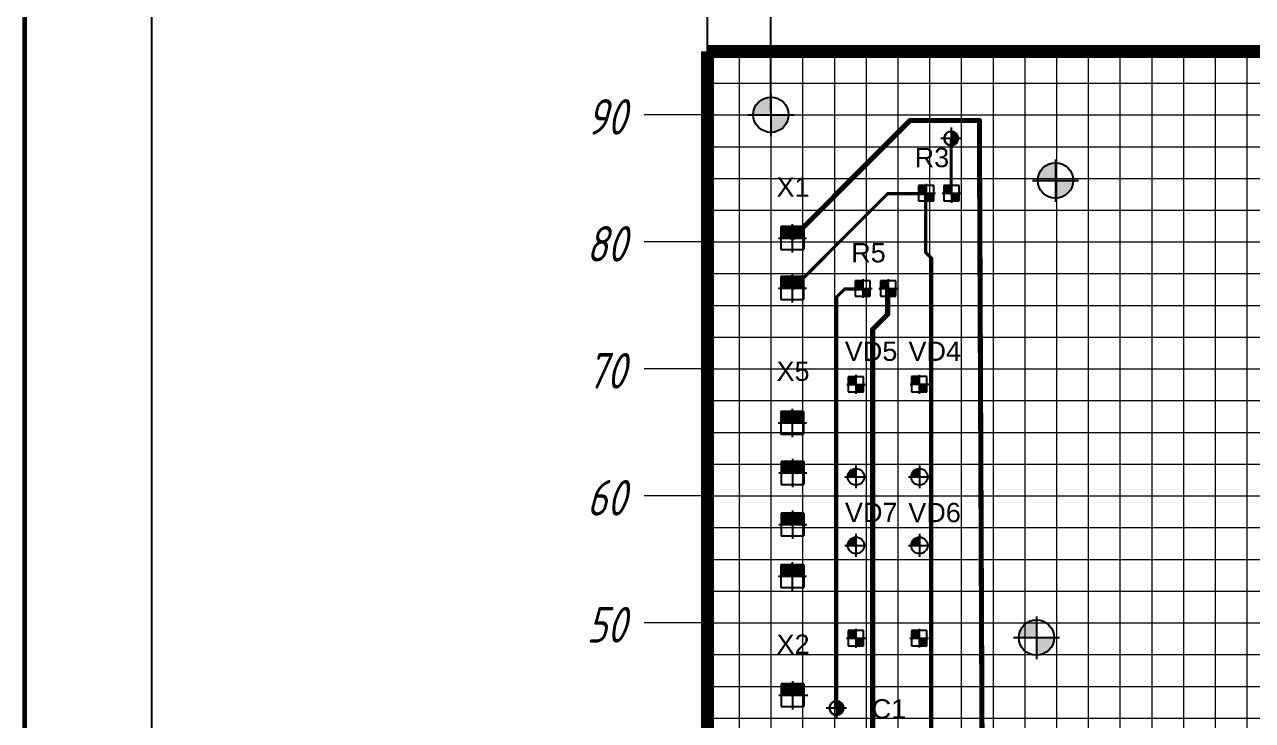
# Model space of a CAD drawing. Header units: millimetres. Extents: x 4478846 to 4492776, y 3796523 to 3799112.
# Drawn here: x 4481602.4 to 4481795.9, y 3798038.6 to 3798148.2 of the extents above; entities that cross this region are included whole.
import ezdxf

# ---------------------------------------------------------------- set-up
doc = ezdxf.new("R2010")
doc.units = ezdxf.units.MM
doc.linetypes.add('ACAD_ISO08W100', pattern=[36, 24, -3, 6, -3])
doc.layers.get('0').update_dxf_attribs({"lineweight": 25})
doc.layers.get('Defpoints').update_dxf_attribs({"color": 5})
for name, color, linetype in [('InternalPlane1', 76, 'Continuous'), ('InternalPlane2', 16, 'Continuous'), ('MultiLayer', 9, 'Continuous'), ('TopLayer', 1, 'Continuous'), ('TopOverlay', 2, 'Continuous'), ('Размеры', 7, 'Continuous')]:
    doc.layers.add(name, color=color, linetype=linetype)
for name, color, linetype, lineweight in [('Tonkaya', 3, 'Continuous', 25), ('TXT', 220, 'Continuous', 20), ('Рамка', 7, 'Continuous', 60), ('тонкая', 7, 'Continuous', 13)]:
    doc.layers.add(name, color=color, linetype=linetype, lineweight=lineweight)
doc.styles.get("Standard").update_dxf_attribs({"font": 'arial.ttf'})
doc.styles.add('стиль1', font='romans.shx', dxfattribs={"width": 0.75, "oblique": 15, "height": 3.5})
doc.dimstyles.new('ISO-25', dxfattribs={"dimtxt": 2.5, "dimasz": 2.5, "dimexe": 1.25, "dimexo": 0.625, "dimtad": 1, "dimtxsty": 'Standard', "dimcen": 2.5, "dimadec": 0, "dimazin": 0, "dimtfac": 1, "dimtmove": 0, "dimatfit": 3, "dimfxl": 1, "dimarcsym": 0})

# ---------------------------------------------------------------- blocks, each defined once
blk = doc.blocks.new('*U275')
at = {"layer": 'тонкая'}
blk.add_line((-128, 0), (128, 0), dxfattribs=at)
blk = doc.blocks.new('*U276')
at = {"layer": 'тонкая', "color": 0, "linetype": 'ByBlock', "lineweight": -2, "transparency": 16777216}
for p in [(0, 190), (0, 185), (0, 180), (0, 175), (0, 170), (0, 165), (0, 160), (0, 155), (0, 150), (0, 145), (0, 140), (0, 135), (0, 130), (0, 125), (0, 120), (0, 115), (0, 110), (0, 105), (0, 100), (0, 95), (0, 90), (0, 85)]:
    blk.add_blockref('*U275', p, dxfattribs=at)
blk = doc.blocks.new('*U281')
at = {"layer": 'тонкая'}
blk.add_line((0, 95), (0, -95), dxfattribs=at)
blk = doc.blocks.new('*U282')
at = {"layer": 'тонкая', "color": 0, "linetype": 'ByBlock', "lineweight": -2, "transparency": 16777216}
for p in [(0, 0), (5, 0), (10, 0), (15, 0), (20, 0), (25, 0), (30, 0), (35, 0), (40, 0), (45, 0), (50, 0), (55, 0), (60, 0), (65, 0), (70, 0), (75, 0), (80, 0), (85, 0)]:
    blk.add_blockref('*U281', p, dxfattribs=at)
blk = doc.blocks.new('*U283')
at = {"layer": 'тонкая'}
blk.add_line((5, 0), (-5, 0), dxfattribs=at)
blk = doc.blocks.new('*U284')
at = {"layer": 'тонкая', "color": 0, "linetype": 'ByBlock', "lineweight": -2, "transparency": 16777216}
for p in [(0, 180), (0, 160), (0, 140), (0, 120), (0, 100), (0, 80), (0, 60), (0, 40), (0, 20), (0, 0)]:
    blk.add_blockref('*U283', p, dxfattribs=at)
blk = doc.blocks.new('*D290')
at = {"layer": 'Defpoints', "color": 0, "transparency": 16777216}
for p in [(4481709.99, 3798203.87), (4481709.99, 3798143.99), (4481965.99, 3798143.99)]:
    blk.add_point(p, dxfattribs=at)
at = {"layer": 'тонкая', "color": 0, "lineweight": -2, "transparency": 16777216}
for p, q in [((4481709.99, 3798144.62), (4481709.99, 3798205.12)), ((4481965.99, 3798144.62), (4481965.99, 3798205.12)), ((4481963.49, 3798203.87), (4481712.49, 3798203.87))]:
    blk.add_line(p, q, dxfattribs=at)
at = {"layer": 'тонкая', "color": 0, "transparency": 16777216}
for points in [[(4481712.49, 3798204.29), (4481712.49, 3798203.46), (4481709.99, 3798203.87)], [(4481963.49, 3798204.29), (4481963.49, 3798203.46), (4481965.99, 3798203.87)]]:
    blk.add_solid(points, dxfattribs=at)
at = {"layer": 'тонкая', "color": 0, "transparency": 16777216, "insert": (4481837.99, 3798206), "char_height": 2.5, "width": 8.9417, "attachment_point": 5}
blk.add_mtext('130%%P0,2', dxfattribs=at)
blk = doc.blocks.new('*D291')
at = {"layer": 'Defpoints', "color": 0, "transparency": 16777216}
for p in [(4481719.99, 3798173.42), (4481719.99, 3798134.02), (4481954.99, 3798133.96)]:
    blk.add_point(p, dxfattribs=at)
at = {"layer": 'тонкая', "color": 0, "lineweight": -2, "transparency": 16777216}
for p, q in [((4481719.99, 3798134.65), (4481719.99, 3798174.67)), ((4481952.49, 3798173.42), (4481722.49, 3798173.42)), ((4481954.99, 3798134.58), (4481954.99, 3798174.67))]:
    blk.add_line(p, q, dxfattribs=at)
at = {"layer": 'тонкая', "color": 0, "transparency": 16777216}
for points in [[(4481722.49, 3798173.84), (4481722.49, 3798173.01), (4481719.99, 3798173.42)], [(4481952.49, 3798173.84), (4481952.49, 3798173.01), (4481954.99, 3798173.42)]]:
    blk.add_solid(points, dxfattribs=at)
at = {"layer": 'тонкая', "color": 0, "transparency": 16777216, "insert": (4481837.49, 3798175.32), "char_height": 2.5, "attachment_point": 5}
blk.add_mtext('120', dxfattribs=at)
blk = doc.blocks.new('*D295')
at = {"layer": 'Defpoints', "color": 0, "transparency": 16777216}
for p in [(4481709.99, 3798173.42), (4481709.99, 3798133.99), (4481719.99, 3798134.02)]:
    blk.add_point(p, dxfattribs=at)
at = {"layer": 'тонкая', "color": 0, "lineweight": -2, "transparency": 16777216}
for p, q in [((4481709.99, 3798134.62), (4481709.99, 3798174.67)), ((4481717.49, 3798173.42), (4481712.49, 3798173.42)), ((4481719.99, 3798134.65), (4481719.99, 3798174.67))]:
    blk.add_line(p, q, dxfattribs=at)
at = {"layer": 'тонкая', "color": 0, "transparency": 16777216}
for points in [[(4481712.49, 3798173.84), (4481712.49, 3798173.01), (4481709.99, 3798173.42)], [(4481717.49, 3798173.84), (4481717.49, 3798173.01), (4481719.99, 3798173.42)]]:
    blk.add_solid(points, dxfattribs=at)
at = {"layer": 'тонкая', "color": 0, "transparency": 16777216, "insert": (4481714.99, 3798175.32), "char_height": 2.5, "attachment_point": 5}
blk.add_mtext('10', dxfattribs=at)

msp = doc.modelspace()

# ---------------------------------------------------------------- hatches: boundary and pattern name
at = {"layer": 'Tonkaya'}
h = msp.add_hatch(color=7, dxfattribs=at)
h.dxf.hatch_style = 1
h.paths.add_polyline_path([(4481719.98716, 3798136.8089, 0.414214041), (4481717.20316, 3798134.0249), (4481719.98716, 3798134.0249)])
h.paths.add_polyline_path([(4481722.77116, 3798134.0249), (4481719.98716, 3798134.0249), (4481719.98716, 3798131.2409, 0.414213084)])
h = msp.add_hatch(color=7, dxfattribs=at)
h.dxf.hatch_style = 1
h.paths.add_polyline_path([(4481764.82715, 3798126.45402, 0.414214041), (4481762.04315, 3798123.67002), (4481764.82715, 3798123.67002)])
h.paths.add_polyline_path([(4481767.61115, 3798123.67002), (4481764.82715, 3798123.67002), (4481764.82715, 3798120.88602, 0.414213084)])
h = msp.add_hatch(color=7, dxfattribs=at)
h.dxf.hatch_style = 1
h.paths.add_polyline_path([(4481761.82721, 3798054.45406, 0.41421404), (4481759.0432, 3798051.67006), (4481761.82721, 3798051.67006)])
h.paths.add_polyline_path([(4481764.6112, 3798051.67006), (4481761.82721, 3798051.67006), (4481761.82721, 3798048.88606, 0.414213084)])
at = {"layer": 'TXT'}
h = msp.add_hatch(color=0, dxfattribs=at)
h.dxf.hatch_style = 1
h.paths.add_polyline_path([(4481733.38713, 3798078.2908, 0.414213562), (4481732.08633, 3798076.99), (4481733.38713, 3798076.99)])
h = msp.add_hatch(color=0, dxfattribs=at)
h.dxf.hatch_style = 1
h.paths.add_polyline_path([(4481743.38721, 3798078.2908, 0.414213562), (4481742.08641, 3798076.99), (4481743.38721, 3798076.99)])
h = msp.add_hatch(color=0, dxfattribs=at)
h.dxf.hatch_style = 1
h.paths.add_polyline_path([(4481733.38713, 3798067.49082, 0.414213562), (4481732.08633, 3798066.19002), (4481733.38713, 3798066.19002)])
h = msp.add_hatch(color=0, dxfattribs=at)
h.dxf.hatch_style = 1
h.paths.add_polyline_path([(4481743.38721, 3798067.49082, 0.414213562), (4481742.08641, 3798066.19002), (4481743.38721, 3798066.19002)])
at = {"layer": 'Размеры', "lineweight": 30}
h = msp.add_hatch(color=0, dxfattribs=at)
h.dxf.hatch_style = 1
edge = h.paths.add_edge_path()
edge.add_line((4481749.49588, 3798130.55776), (4481748.38715, 3798130.28763))
edge.add_line((4481748.38715, 3798130.28763), (4481748.38715, 3798129.17794))
edge.add_arc((4481748.50128, 3798130.2216), 1.04987, 263.7592025, 378.6746193)
edge = h.paths.add_edge_path()
edge.add_line((4481748.38715, 3798131.39732), (4481748.38715, 3798130.28763))
edge.add_line((4481748.38715, 3798130.28763), (4481749.49588, 3798130.55776))
edge.add_arc((4481748.31418, 3798130.14908), 1.25038, 19.0774453, 86.6543092)
h = msp.add_hatch(color=0, dxfattribs=at)
h.dxf.hatch_style = 1
edge = h.paths.add_edge_path()
edge.add_line((4481731.43749, 3798040.84496), (4481730.32876, 3798040.57483))
edge.add_line((4481730.32876, 3798040.57483), (4481730.32876, 3798039.46514))
edge.add_arc((4481730.44289, 3798040.5088), 1.04987, 263.7592025, 378.6746193)
edge = h.paths.add_edge_path()
edge.add_line((4481730.32876, 3798041.68452), (4481730.32876, 3798040.57483))
edge.add_line((4481730.32876, 3798040.57483), (4481731.43749, 3798040.84496))
edge.add_arc((4481730.25579, 3798040.43628), 1.25038, 19.0774453, 86.6543092)

# ---------------------------------------------------------------- linework, layer by layer
msp.add_line((4481622.3779, 3798259.51068), (4481622.3779, 3797675.51068))
at = {"color": 7, "linetype": 'Continuous'}
for p, q in [((4481744.44502, 3798123.13864), (4481744.44421, 3798120.15672)), ((4481748.44501, 3798123.13864), (4481748.4442, 3798120.15672)), ((4481742.99014, 3798121.65793), (4481745.9428, 3798121.65793)), ((4481745.64715, 3798122.86006), (4481743.24289, 3798122.86006)), ((4481743.24289, 3798122.86006), (4481743.24289, 3798120.4558)), ((4481745.64715, 3798120.4558), (4481745.64715, 3798122.86006)), ((4481745.64715, 3798120.4558), (4481745.64715, 3798122.86006)), ((4481746.99013, 3798121.65793), (4481749.94279, 3798121.65793)), ((4481749.64715, 3798122.86006), (4481747.24288, 3798122.86006)), ((4481747.24288, 3798122.86006), (4481747.24288, 3798120.4558)), ((4481749.64715, 3798120.4558), (4481749.64715, 3798122.86006)), ((4481749.64715, 3798120.4558), (4481749.64715, 3798122.86006)), ((4481743.24289, 3798120.4558), (4481745.64715, 3798120.4558)), ((4481747.24288, 3798120.4558), (4481749.64715, 3798120.4558)), ((4481725.15818, 3798116.39322), (4481721.55178, 3798116.39322)), ((4481721.55178, 3798116.39322), (4481721.55178, 3798112.78683)), ((4481723.35498, 3798116.81109), (4481723.35376, 3798112.3382)), ((4481725.15795, 3798116.39224), (4481725.15597, 3798112.78585)), ((4481725.15818, 3798112.78683), (4481725.15818, 3798116.39322)), ((4481721.17266, 3798114.59003), (4481725.60164, 3798114.59003)), ((4481721.55178, 3798112.78683), (4481725.15818, 3798112.78683)), ((4481725.141, 3798108.51907), (4481721.5346, 3798108.51907)), ((4481721.5346, 3798108.51907), (4481721.5346, 3798104.91268)), ((4481723.3378, 3798108.93694), (4481723.33658, 3798104.46405)), ((4481725.14077, 3798108.51809), (4481725.13879, 3798104.91169)), ((4481725.141, 3798104.91268), (4481725.141, 3798108.51907)), ((4481735.64717, 3798107.86004), (4481733.24291, 3798107.86004)), ((4481733.24291, 3798107.86004), (4481733.24291, 3798105.45578)), ((4481734.44504, 3798108.13862), (4481734.44423, 3798105.1567)), ((4481735.64717, 3798105.45578), (4481735.64717, 3798107.86004)), ((4481735.64717, 3798105.45578), (4481735.64717, 3798107.86004)), ((4481739.64717, 3798107.86004), (4481737.2429, 3798107.86004)), ((4481737.2429, 3798107.86004), (4481737.2429, 3798105.45578)), ((4481738.44503, 3798108.13862), (4481738.44422, 3798105.1567)), ((4481739.64717, 3798105.45578), (4481739.64717, 3798107.86004)), ((4481739.64717, 3798105.45578), (4481739.64717, 3798107.86004)), ((4481721.15548, 3798106.71588), (4481725.58446, 3798106.71588)), ((4481732.99016, 3798106.65791), (4481735.94282, 3798106.65791)), ((4481736.99015, 3798106.65791), (4481739.94281, 3798106.65791)), ((4481721.5346, 3798104.91268), (4481725.141, 3798104.91268)), ((4481733.24291, 3798105.45578), (4481735.64717, 3798105.45578)), ((4481737.2429, 3798105.45578), (4481739.64717, 3798105.45578)), ((4481734.58454, 3798092.7553), (4481732.18028, 3798092.7553)), ((4481732.18028, 3798092.7553), (4481732.18028, 3798090.35104)), ((4481733.38241, 3798093.03388), (4481733.3816, 3798090.05195)), ((4481734.58454, 3798090.35104), (4481734.58454, 3798092.7553)), ((4481734.58454, 3798090.35104), (4481734.58454, 3798092.7553)), ((4481744.56187, 3798092.773), (4481742.15761, 3798092.773)), ((4481742.15761, 3798092.773), (4481742.15761, 3798090.36873)), ((4481743.35974, 3798093.05158), (4481743.35892, 3798090.06965)), ((4481744.56187, 3798090.36873), (4481744.56187, 3798092.773)), ((4481744.56187, 3798090.36873), (4481744.56187, 3798092.773)), ((4481731.92753, 3798091.55317), (4481734.88019, 3798091.55317)), ((4481732.18028, 3798090.35104), (4481734.58454, 3798090.35104)), ((4481741.90486, 3798091.57086), (4481744.85751, 3798091.57086)), ((4481742.15761, 3798090.36873), (4481744.56187, 3798090.36873)), ((4481725.1287, 3798087.29782), (4481721.52231, 3798087.29782)), ((4481721.52231, 3798087.29782), (4481721.52231, 3798083.69143)), ((4481723.32551, 3798087.71569), (4481723.32428, 3798083.2428)), ((4481725.12847, 3798087.29683), (4481725.1265, 3798083.69044)), ((4481725.1287, 3798083.69143), (4481725.1287, 3798087.29782)), ((4481721.14319, 3798085.49462), (4481725.57217, 3798085.49462)), ((4481721.52231, 3798083.69143), (4481725.1287, 3798083.69143)), ((4481725.19353, 3798079.39711), (4481721.58714, 3798079.39711)), ((4481721.58714, 3798079.39711), (4481721.58714, 3798075.79071)), ((4481723.39033, 3798079.81498), (4481723.38911, 3798075.34209)), ((4481725.1933, 3798079.39612), (4481725.19133, 3798075.78973)), ((4481725.19353, 3798075.79071), (4481725.19353, 3798079.39711)), ((4481721.20801, 3798077.59391), (4481725.63699, 3798077.59391)), ((4481721.58714, 3798075.79071), (4481725.19353, 3798075.79071)), ((4481725.19353, 3798071.28865), (4481721.58714, 3798071.28865)), ((4481721.58714, 3798071.28865), (4481721.58714, 3798067.68226)), ((4481723.39033, 3798071.70652), (4481723.38911, 3798067.23363)), ((4481725.1933, 3798071.28767), (4481725.19133, 3798067.68127)), ((4481725.19353, 3798067.68226), (4481725.19353, 3798071.28865)), ((4481721.20801, 3798069.48546), (4481725.63699, 3798069.48546)), ((4481721.58714, 3798067.68226), (4481725.19353, 3798067.68226)), ((4481725.16075, 3798063.15221), (4481721.55436, 3798063.15221)), ((4481721.55436, 3798063.15221), (4481721.55436, 3798059.54582)), ((4481723.35755, 3798063.57008), (4481723.35633, 3798059.09719)), ((4481725.16052, 3798063.15123), (4481725.15855, 3798059.54484)), ((4481725.16075, 3798059.54582), (4481725.16075, 3798063.15221)), ((4481721.17523, 3798061.34902), (4481725.60421, 3798061.34902)), ((4481721.55436, 3798059.54582), (4481725.16075, 3798059.54582)), ((4481731.91332, 3798051.5584), (4481734.86597, 3798051.5584)), ((4481734.57033, 3798052.76053), (4481732.16607, 3798052.76053)), ((4481732.16607, 3798052.76053), (4481732.16607, 3798050.35626)), ((4481733.3682, 3798053.03911), (4481733.36738, 3798050.05718)), ((4481734.57033, 3798050.35626), (4481734.57033, 3798052.76053)), ((4481734.57033, 3798050.35626), (4481734.57033, 3798052.76053)), ((4481741.87149, 3798051.58724), (4481744.82414, 3798051.58724)), ((4481744.5285, 3798052.78937), (4481742.12424, 3798052.78937)), ((4481742.12424, 3798052.78937), (4481742.12424, 3798050.38511)), ((4481743.32637, 3798053.06795), (4481743.32555, 3798050.08603)), ((4481744.5285, 3798050.38511), (4481744.5285, 3798052.78937)), ((4481744.5285, 3798050.38511), (4481744.5285, 3798052.78937)), ((4481732.16607, 3798050.35626), (4481734.57033, 3798050.35626)), ((4481742.12424, 3798050.38511), (4481744.5285, 3798050.38511)), ((4481725.19413, 3798044.40357), (4481721.58774, 3798044.40357)), ((4481721.58774, 3798044.40357), (4481721.58774, 3798040.79717)), ((4481723.39094, 3798044.82144), (4481723.38971, 3798040.34855)), ((4481725.1939, 3798044.40258), (4481725.19193, 3798040.79619)), ((4481725.19413, 3798040.79717), (4481725.19413, 3798044.40357)), ((4481721.20861, 3798042.60037), (4481725.63759, 3798042.60037)), ((4481721.37256, 3798042.60037), (4481725.80154, 3798042.60037)), ((4481721.58774, 3798040.79717), (4481725.19413, 3798040.79717))]:
    msp.add_line(p, q, dxfattribs=at)
at = {"color": 7}
for points in [[(4481744.44502, 3798121.65793), (4481744.44502, 3798122.86006), (4481743.24289, 3798121.65793), (4481743.24289, 3798122.86006)], [(4481744.44502, 3798121.65793), (4481744.44502, 3798122.86006), (4481743.24289, 3798121.65793), (4481743.24289, 3798122.86006)], [(4481744.44502, 3798121.65793), (4481744.44502, 3798120.4558), (4481745.64715, 3798121.65793), (4481745.64715, 3798120.4558)], [(4481744.44502, 3798121.65793), (4481744.44502, 3798120.4558), (4481745.64715, 3798121.65793), (4481745.64715, 3798120.4558)], [(4481748.44501, 3798121.65793), (4481748.44501, 3798122.86006), (4481747.24288, 3798121.65793), (4481747.24288, 3798122.86006)], [(4481748.44501, 3798121.65793), (4481748.44501, 3798122.86006), (4481747.24288, 3798121.65793), (4481747.24288, 3798122.86006)], [(4481748.44501, 3798121.65793), (4481748.44501, 3798120.4558), (4481749.64715, 3798121.65793), (4481749.64715, 3798120.4558)], [(4481748.44501, 3798121.65793), (4481748.44501, 3798120.4558), (4481749.64715, 3798121.65793), (4481749.64715, 3798120.4558)], [(4481723.35498, 3798114.59003), (4481723.35498, 3798116.39322), (4481721.55178, 3798114.59003), (4481721.55178, 3798116.39322)], [(4481723.35498, 3798114.59003), (4481723.35498, 3798116.39322), (4481721.55178, 3798114.59003), (4481721.55178, 3798116.39322)], [(4481723.35376, 3798114.59003), (4481723.35475, 3798116.39322), (4481725.15696, 3798114.58904), (4481725.15795, 3798116.39224)], [(4481723.35376, 3798114.59003), (4481723.35475, 3798116.39322), (4481725.15696, 3798114.58904), (4481725.15795, 3798116.39224)], [(4481723.3378, 3798106.71588), (4481723.3378, 3798108.51907), (4481721.5346, 3798106.71588), (4481721.5346, 3798108.51907)], [(4481723.3378, 3798106.71588), (4481723.3378, 3798108.51907), (4481721.5346, 3798106.71588), (4481721.5346, 3798108.51907)], [(4481723.33658, 3798106.71588), (4481723.33757, 3798108.51907), (4481725.13978, 3798106.71489), (4481725.14077, 3798108.51809)], [(4481723.33658, 3798106.71588), (4481723.33757, 3798108.51907), (4481725.13978, 3798106.71489), (4481725.14077, 3798108.51809)], [(4481734.44504, 3798106.65791), (4481734.44504, 3798107.86004), (4481733.24291, 3798106.65791), (4481733.24291, 3798107.86004)], [(4481734.44504, 3798106.65791), (4481734.44504, 3798107.86004), (4481733.24291, 3798106.65791), (4481733.24291, 3798107.86004)], [(4481738.44503, 3798106.65791), (4481738.44503, 3798107.86004), (4481737.2429, 3798106.65791), (4481737.2429, 3798107.86004)], [(4481738.44503, 3798106.65791), (4481738.44503, 3798107.86004), (4481737.2429, 3798106.65791), (4481737.2429, 3798107.86004)], [(4481734.44504, 3798106.65791), (4481734.44504, 3798105.45578), (4481735.64717, 3798106.65791), (4481735.64717, 3798105.45578)], [(4481734.44504, 3798106.65791), (4481734.44504, 3798105.45578), (4481735.64717, 3798106.65791), (4481735.64717, 3798105.45578)], [(4481738.44503, 3798106.65791), (4481738.44503, 3798105.45578), (4481739.64717, 3798106.65791), (4481739.64717, 3798105.45578)], [(4481738.44503, 3798106.65791), (4481738.44503, 3798105.45578), (4481739.64717, 3798106.65791), (4481739.64717, 3798105.45578)], [(4481733.38241, 3798091.55317), (4481733.38241, 3798092.7553), (4481732.18028, 3798091.55317), (4481732.18028, 3798092.7553)], [(4481733.38241, 3798091.55317), (4481733.38241, 3798092.7553), (4481732.18028, 3798091.55317), (4481732.18028, 3798092.7553)], [(4481743.35974, 3798091.57086), (4481743.35974, 3798092.773), (4481742.15761, 3798091.57086), (4481742.15761, 3798092.773)], [(4481743.35974, 3798091.57086), (4481743.35974, 3798092.773), (4481742.15761, 3798091.57086), (4481742.15761, 3798092.773)], [(4481733.38241, 3798091.55317), (4481733.38241, 3798090.35104), (4481734.58454, 3798091.55317), (4481734.58454, 3798090.35104)], [(4481733.38241, 3798091.55317), (4481733.38241, 3798090.35104), (4481734.58454, 3798091.55317), (4481734.58454, 3798090.35104)], [(4481743.35974, 3798091.57086), (4481743.35974, 3798090.36873), (4481744.56187, 3798091.57086), (4481744.56187, 3798090.36873)], [(4481743.35974, 3798091.57086), (4481743.35974, 3798090.36873), (4481744.56187, 3798091.57086), (4481744.56187, 3798090.36873)], [(4481723.32551, 3798085.49462), (4481723.32551, 3798087.29782), (4481721.52231, 3798085.49462), (4481721.52231, 3798087.29782)], [(4481723.32551, 3798085.49462), (4481723.32551, 3798087.29782), (4481721.52231, 3798085.49462), (4481721.52231, 3798087.29782)], [(4481723.32429, 3798085.49462), (4481723.32528, 3798087.29782), (4481725.12749, 3798085.49364), (4481725.12847, 3798087.29683)], [(4481723.32429, 3798085.49462), (4481723.32528, 3798087.29782), (4481725.12749, 3798085.49364), (4481725.12847, 3798087.29683)], [(4481723.39033, 3798077.59391), (4481723.39033, 3798079.39711), (4481721.58714, 3798077.59391), (4481721.58714, 3798079.39711)], [(4481723.39033, 3798077.59391), (4481723.39033, 3798079.39711), (4481721.58714, 3798077.59391), (4481721.58714, 3798079.39711)], [(4481723.38912, 3798077.59391), (4481723.3901, 3798079.39711), (4481725.19231, 3798077.59292), (4481725.1933, 3798079.39612)], [(4481723.38912, 3798077.59391), (4481723.3901, 3798079.39711), (4481725.19231, 3798077.59292), (4481725.1933, 3798079.39612)], [(4481723.39033, 3798069.48546), (4481723.39033, 3798071.28865), (4481721.58714, 3798069.48546), (4481721.58714, 3798071.28865)], [(4481723.39033, 3798069.48546), (4481723.39033, 3798071.28865), (4481721.58714, 3798069.48546), (4481721.58714, 3798071.28865)], [(4481723.38912, 3798069.48546), (4481723.3901, 3798071.28865), (4481725.19231, 3798069.48447), (4481725.1933, 3798071.28767)], [(4481723.38912, 3798069.48546), (4481723.3901, 3798071.28865), (4481725.19231, 3798069.48447), (4481725.1933, 3798071.28767)], [(4481723.35755, 3798061.34902), (4481723.35755, 3798063.15221), (4481721.55436, 3798061.34902), (4481721.55436, 3798063.15221)], [(4481723.35755, 3798061.34902), (4481723.35755, 3798063.15221), (4481721.55436, 3798061.34902), (4481721.55436, 3798063.15221)], [(4481723.35634, 3798061.34902), (4481723.35732, 3798063.15221), (4481725.15953, 3798061.34803), (4481725.16052, 3798063.15123)], [(4481723.35634, 3798061.34902), (4481723.35732, 3798063.15221), (4481725.15953, 3798061.34803), (4481725.16052, 3798063.15123)], [(4481733.3682, 3798051.5584), (4481733.3682, 3798052.76053), (4481732.16607, 3798051.5584), (4481732.16607, 3798052.76053)], [(4481733.3682, 3798051.5584), (4481733.3682, 3798052.76053), (4481732.16607, 3798051.5584), (4481732.16607, 3798052.76053)], [(4481733.3682, 3798051.5584), (4481733.3682, 3798050.35626), (4481734.57033, 3798051.5584), (4481734.57033, 3798050.35626)], [(4481733.3682, 3798051.5584), (4481733.3682, 3798050.35626), (4481734.57033, 3798051.5584), (4481734.57033, 3798050.35626)], [(4481743.32637, 3798051.58724), (4481743.32637, 3798052.78937), (4481742.12424, 3798051.58724), (4481742.12424, 3798052.78937)], [(4481743.32637, 3798051.58724), (4481743.32637, 3798052.78937), (4481742.12424, 3798051.58724), (4481742.12424, 3798052.78937)], [(4481743.32637, 3798051.58724), (4481743.32637, 3798050.38511), (4481744.5285, 3798051.58724), (4481744.5285, 3798050.38511)], [(4481743.32637, 3798051.58724), (4481743.32637, 3798050.38511), (4481744.5285, 3798051.58724), (4481744.5285, 3798050.38511)], [(4481723.39094, 3798042.60037), (4481723.39094, 3798044.40357), (4481721.58774, 3798042.60037), (4481721.58774, 3798044.40357)], [(4481723.39094, 3798042.60037), (4481723.39094, 3798044.40357), (4481721.58774, 3798042.60037), (4481721.58774, 3798044.40357)], [(4481723.55488, 3798042.60037), (4481723.55488, 3798044.40357), (4481721.75168, 3798042.60037), (4481721.75168, 3798044.40357)], [(4481723.55488, 3798042.60037), (4481723.55488, 3798044.40357), (4481721.75168, 3798042.60037), (4481721.75168, 3798044.40357)], [(4481723.38972, 3798042.60037), (4481723.39071, 3798044.40357), (4481725.19292, 3798042.59938), (4481725.1939, 3798044.40258)], [(4481723.38972, 3798042.60037), (4481723.39071, 3798044.40357), (4481725.19292, 3798042.59938), (4481725.1939, 3798044.40258)]]:
    msp.add_solid(points, dxfattribs=at)
at = {"layer": 'InternalPlane1', "lineweight": 106, "const_width": 2.032}
msp.add_lwpolyline([(4481709.98716, 3797953.99003), (4481709.98716, 3798143.99003)], dxfattribs=at)
at = {"layer": 'InternalPlane2', "lineweight": 106, "const_width": 2.032}
for points in [[(4481709.98716, 3797953.99003), (4481709.98716, 3798143.99003)], [(4481709.98716, 3798143.99003), (4481965.98717, 3798143.99003)]]:
    msp.add_lwpolyline(points, dxfattribs=at)
at = {"layer": 'MultiLayer', "color": 0}
for centre in [(4481733.38713, 3798076.99), (4481743.38721, 3798076.99), (4481733.38713, 3798066.19002), (4481743.38721, 3798066.19002)]:
    msp.add_circle(centre, 1.3008, dxfattribs=at)
at = {"layer": 'Tonkaya', "color": 7, "lineweight": -2}
for p, q in [((4481719.98716, 3798137.33083), (4481719.98716, 3798130.64923)), ((4481716.36796, 3798134.0249), (4481723.60636, 3798134.0249)), ((4481764.82715, 3798126.97595), (4481764.82715, 3798120.29435)), ((4481761.20794, 3798123.67002), (4481768.44635, 3798123.67002)), ((4481761.82721, 3798054.97599), (4481761.82721, 3798048.29439)), ((4481758.208, 3798051.67006), (4481765.44641, 3798051.67006))]:
    msp.add_line(p, q, dxfattribs=at)
at = {"layer": 'Tonkaya', "color": 7}
for p, q in [((4481748.38715, 3798132.0028), (4481748.38715, 3798128.661)), ((4481749.97514, 3798130.28763), (4481746.74625, 3798130.28763)), ((4481730.32876, 3798042.29), (4481730.32876, 3798038.9482)), ((4481731.91676, 3798040.57483), (4481728.68786, 3798040.57483))]:
    msp.add_line(p, q, dxfattribs=at)
for centre in [(4481719.98716, 3798134.0249), (4481764.82715, 3798123.67002), (4481761.8272, 3798051.67006)]:
    msp.add_circle(centre, 2.784, dxfattribs=at)
at = {"layer": 'TopLayer', "color": 0, "linetype": 'ACAD_ISO08W100'}
for p, q in [((4481733.38713, 3798078.78765), (4481733.38713, 3798075.19235)), ((4481743.38721, 3798078.78765), (4481743.38721, 3798075.19235)), ((4481731.65807, 3798076.99), (4481735.11618, 3798076.99)), ((4481741.65815, 3798076.99), (4481745.11627, 3798076.99)), ((4481733.38713, 3798067.98767), (4481733.38713, 3798064.39237)), ((4481743.38721, 3798067.98767), (4481743.38721, 3798064.39237)), ((4481731.65807, 3798066.19002), (4481735.11618, 3798066.19002)), ((4481741.65815, 3798066.19002), (4481745.11627, 3798066.19002))]:
    msp.add_line(p, q, dxfattribs=at)
at = {"layer": 'TopLayer'}
for points, const_width in [([(4481723.38715, 3798114.59003), (4481741.92955, 3798133.13243)], 0.8), ([(4481741.92955, 3798133.13243), (4481752.83316, 3798133.13243)], 0.8), ([(4481752.83316, 3798133.13243), (4481753.29036, 3798026.68683)], 0.8), ([(4481748.38715, 3798121.59006), (4481748.38715, 3798130.28763)], 0.508), ([(4481723.38715, 3798106.59004), (4481738.38717, 3798121.59006)], 0.508), ([(4481738.38717, 3798121.59006), (4481744.38716, 3798121.59006)], 0.508), ([(4481744.38716, 3798112.31764), (4481744.38716, 3798121.59006)], 0.508), ([(4481744.38716, 3798112.31764), (4481745.31476, 3798111.39003)], 0.508), ([(4481745.31476, 3798023.7577), (4481745.31476, 3798111.39003)], 0.508), ([(4481730.32876, 3798105.29403), (4481731.62477, 3798106.59004)], 0.508), ([(4481731.62477, 3798106.59004), (4481734.38718, 3798106.59004)], 0.508), ([(4481738.38717, 3798102.58284), (4481738.38717, 3798106.59004)], 0.8), ([(4481730.32876, 3798040.57483), (4481730.32876, 3798105.29403)], 0.508), ([(4481736.01836, 3798100.21403), (4481738.38717, 3798102.58284)], 0.8), ([(4481736.01836, 3797983.55884), (4481736.01836, 3798100.21403)], 0.8)]:
    msp.add_lwpolyline(points, dxfattribs=dict(at, const_width=const_width))
for points, const_width in [([(4481741.72955, 3798133.13243, 1), (4481742.12955, 3798133.13243, 1)], 0.4), ([(4481741.72955, 3798133.13243, 1), (4481742.12955, 3798133.13243, 1)], 0.4), ([(4481752.63316, 3798133.13243, 1), (4481753.03316, 3798133.13243, 1)], 0.4), ([(4481752.63316, 3798133.13243, 1), (4481753.03316, 3798133.13243, 1)], 0.4), ([(4481748.26015, 3798130.28763, 1), (4481748.51415, 3798130.28763, 1)], 0.254), ([(4481738.26017, 3798121.59006, 1), (4481738.51417, 3798121.59006, 1)], 0.254), ([(4481738.26017, 3798121.59006, 1), (4481738.51417, 3798121.59006, 1)], 0.254), ([(4481744.26016, 3798121.59006, 1), (4481744.51416, 3798121.59006, 1)], 0.254), ([(4481744.26016, 3798121.59006, 1), (4481744.51416, 3798121.59006, 1)], 0.254), ([(4481748.26015, 3798121.59006, 1), (4481748.51415, 3798121.59006, 1)], 0.254), ([(4481723.18715, 3798114.59003, 1), (4481723.58715, 3798114.59003, 1)], 0.4), ([(4481744.26016, 3798112.31764, 1), (4481744.51416, 3798112.31764, 1)], 0.254), ([(4481744.26016, 3798112.31764, 1), (4481744.51416, 3798112.31764, 1)], 0.254), ([(4481745.18776, 3798111.39003, 1), (4481745.44176, 3798111.39003, 1)], 0.254), ([(4481745.18776, 3798111.39003, 1), (4481745.44176, 3798111.39003, 1)], 0.254), ([(4481723.26015, 3798106.59004, 1), (4481723.51415, 3798106.59004, 1)], 0.254), ([(4481731.49777, 3798106.59004, 1), (4481731.75177, 3798106.59004, 1)], 0.254), ([(4481731.49777, 3798106.59004, 1), (4481731.75177, 3798106.59004, 1)], 0.254), ([(4481734.26018, 3798106.59004, 1), (4481734.51418, 3798106.59004, 1)], 0.254), ([(4481738.18717, 3798106.59004, 1), (4481738.58717, 3798106.59004, 1)], 0.4), ([(4481730.20176, 3798105.29403, 1), (4481730.45576, 3798105.29403, 1)], 0.254), ([(4481730.20176, 3798105.29403, 1), (4481730.45576, 3798105.29403, 1)], 0.254), ([(4481738.18717, 3798102.58284, 1), (4481738.58717, 3798102.58284, 1)], 0.4), ([(4481738.18717, 3798102.58284, 1), (4481738.58717, 3798102.58284, 1)], 0.4), ([(4481735.81836, 3798100.21403, 1), (4481736.21836, 3798100.21403, 1)], 0.4), ([(4481735.81836, 3798100.21403, 1), (4481736.21836, 3798100.21403, 1)], 0.4), ([(4481730.20176, 3798040.57483, 1), (4481730.45576, 3798040.57483, 1)], 0.254)]:
    msp.add_lwpolyline(points, format="xyb", close=True, dxfattribs=dict(at, const_width=const_width))
at = {"layer": 'TopLayer', "color": 0, "lineweight": 30}
for centre in [(4481748.38715, 3798130.28763), (4481730.32876, 3798040.57483)]:
    msp.add_circle(centre, 1.10969, dxfattribs=at)
at = {"layer": 'Рамка'}
msp.add_line((4481602.3779, 3798264.51068), (4481602.3779, 3797670.51068), dxfattribs=at)

# ---------------------------------------------------------------- block references
at = {"layer": 'тонкая'}
for name, p in [('*U276', (4481837.98716, 3797953.99003)), ('*U282', (4481709.98716, 3798048.99003)), ('*U284', (4481704.98716, 3797953.99003))]:
    msp.add_blockref(name, p, dxfattribs=at)

# ---------------------------------------------------------------- texts
at = {"layer": 'Tonkaya', "color": 7, "lineweight": 30, "char_height": 5.6, "width": 108, "attachment_point": 5, "style": 'стиль1'}
for s, insert in [('90', (4481694.04452, 3798133.68755, -119.48881)), ('80', (4481694.04452, 3798113.68755, -119.48881)), ('70', (4481694.04452, 3798093.68755, -119.48881)), ('60', (4481694.04452, 3798073.68755, -119.48881)), ('50', (4481694.04452, 3798053.68755, -119.48881))]:
    msp.add_mtext(s, dxfattribs=dict(at, insert=insert))
at = {"layer": 'TopOverlay'}
for s, p in [('R3', (4481742.63456, 3798125.7595)), ('X1', (4481720.87256, 3798121.0963)), ('R5', (4481732.63456, 3798110.7595)), ('VD5', (4481731.62796, 3798095.2509)), ('VD4', (4481741.65716, 3798095.2509)), ('X5', (4481720.87256, 3798092.0963)), ('VD7', (4481731.64956, 3798069.8573)), ('VD6', (4481741.62796, 3798069.8433)), ('X2', (4481720.87256, 3798049.0963)), ('C1', (4481735.85736, 3798038.9167))]:
    msp.add_text(s, height=3.048, dxfattribs=at).set_placement(p)

# ---------------------------------------------------------------- dimensions: what is measured, and where the dimension line sits
at = {"layer": 'тонкая'}
for base, p1, p2, text, picture, middle in [((4481709.98716, 3798203.8737), (4481965.98716, 3798143.99003), (4481709.98716, 3798143.99003), '130%%P0,2', '*D290', (4481837.98716, 3798206.00109)), ((4481719.98716, 3798173.42283), (4481954.98717, 3798133.95516), (4481719.98716, 3798134.0249), '120', '*D291', (4481837.48717, 3798175.32426))]:
    dim = msp.add_linear_dim(base=base, p1=p1, p2=p2, text=text, dimstyle='ISO-25', dxfattribs=at)
    dim.commit()
    dim.dimension.update_dxf_attribs({"geometry": picture, "text_midpoint": middle})
dim = msp.add_linear_dim(base=(4481709.98716, 3798173.42283), p1=(4481719.98716, 3798134.0249), p2=(4481709.98716, 3798133.99003), dimstyle='ISO-25', dxfattribs=at)
dim.commit()
dim.dimension.update_dxf_attribs({"geometry": '*D295', "text_midpoint": (4481714.98716, 3798175.32426)})

doc.saveas('drawing.dxf')
